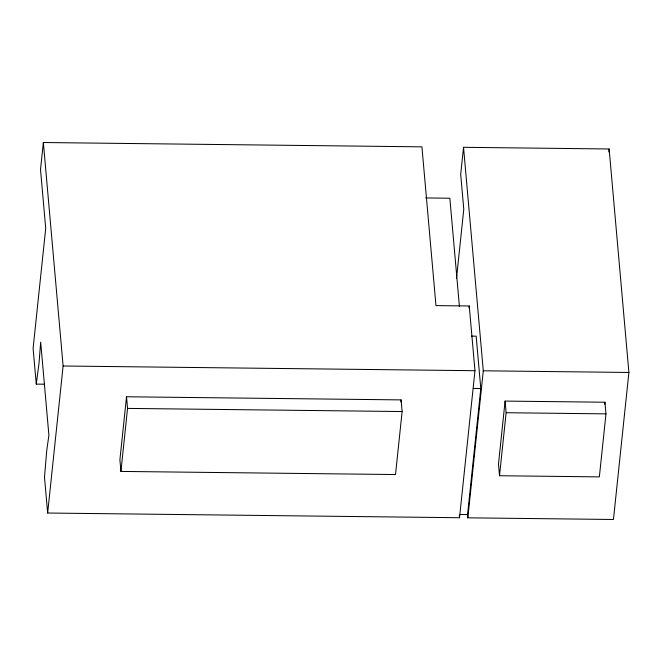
<?xml version="1.0" encoding="UTF-8"?>
<svg xmlns="http://www.w3.org/2000/svg" width="662" height="662" viewBox="0 0 662 662"><rect width="100%" height="100%" fill="white"/><g stroke="black" fill="none" stroke-linecap="round" stroke-linejoin="round"><path stroke-width="0.99" d="M36.261 384.117L39.041 363.024L40.672 342.105L48.905 435.224L46.762 450.317L44.495 477.236L47.656 513.025L459.519 517.725L474.968 370.703L469.25 305.985L435.968 305.604L421.926 146.84L43.353 142.52L40.514 169.522L45.711 228.365L33.1 348.377L36.261 384.117L44.528 384.208M47.656 513.025L63.113 366.003L43.353 142.52M126.525 396.77L119.896 459.776L120.931 471.418L395.504 474.546L402.124 411.541L401.098 399.898L126.525 396.77L127.551 408.404L120.931 471.418M400.882 401.933L401.098 399.898M471.543 336.106L476.168 336.164L480.794 388.544L467.554 514.564L467.844 517.825L613.451 519.48L628.9 372.458L609.139 148.975L463.532 147.312L460.694 174.313L463.781 209.233L456.49 278.57M469.044 307.971L469.25 305.985M467.844 517.825L483.293 370.794L463.532 147.312M505.098 401.089L498.478 464.095L499.504 475.738L599.35 476.88L605.978 413.866L604.944 402.223L505.098 401.089L506.132 412.724L499.504 475.738M608.825 151.97L609.139 148.975M604.729 404.259L604.944 402.223M425.641 197.946L449.854 198.228L459.436 306.672M63.113 366.003L474.968 370.703M483.293 370.794L628.9 372.458M473.404 388.453L480.794 388.544M127.551 408.404L402.124 411.541M506.132 412.724L605.978 413.866M460.156 514.473L467.554 514.564M459.304 515.284L459.519 517.725"/></g></svg>
